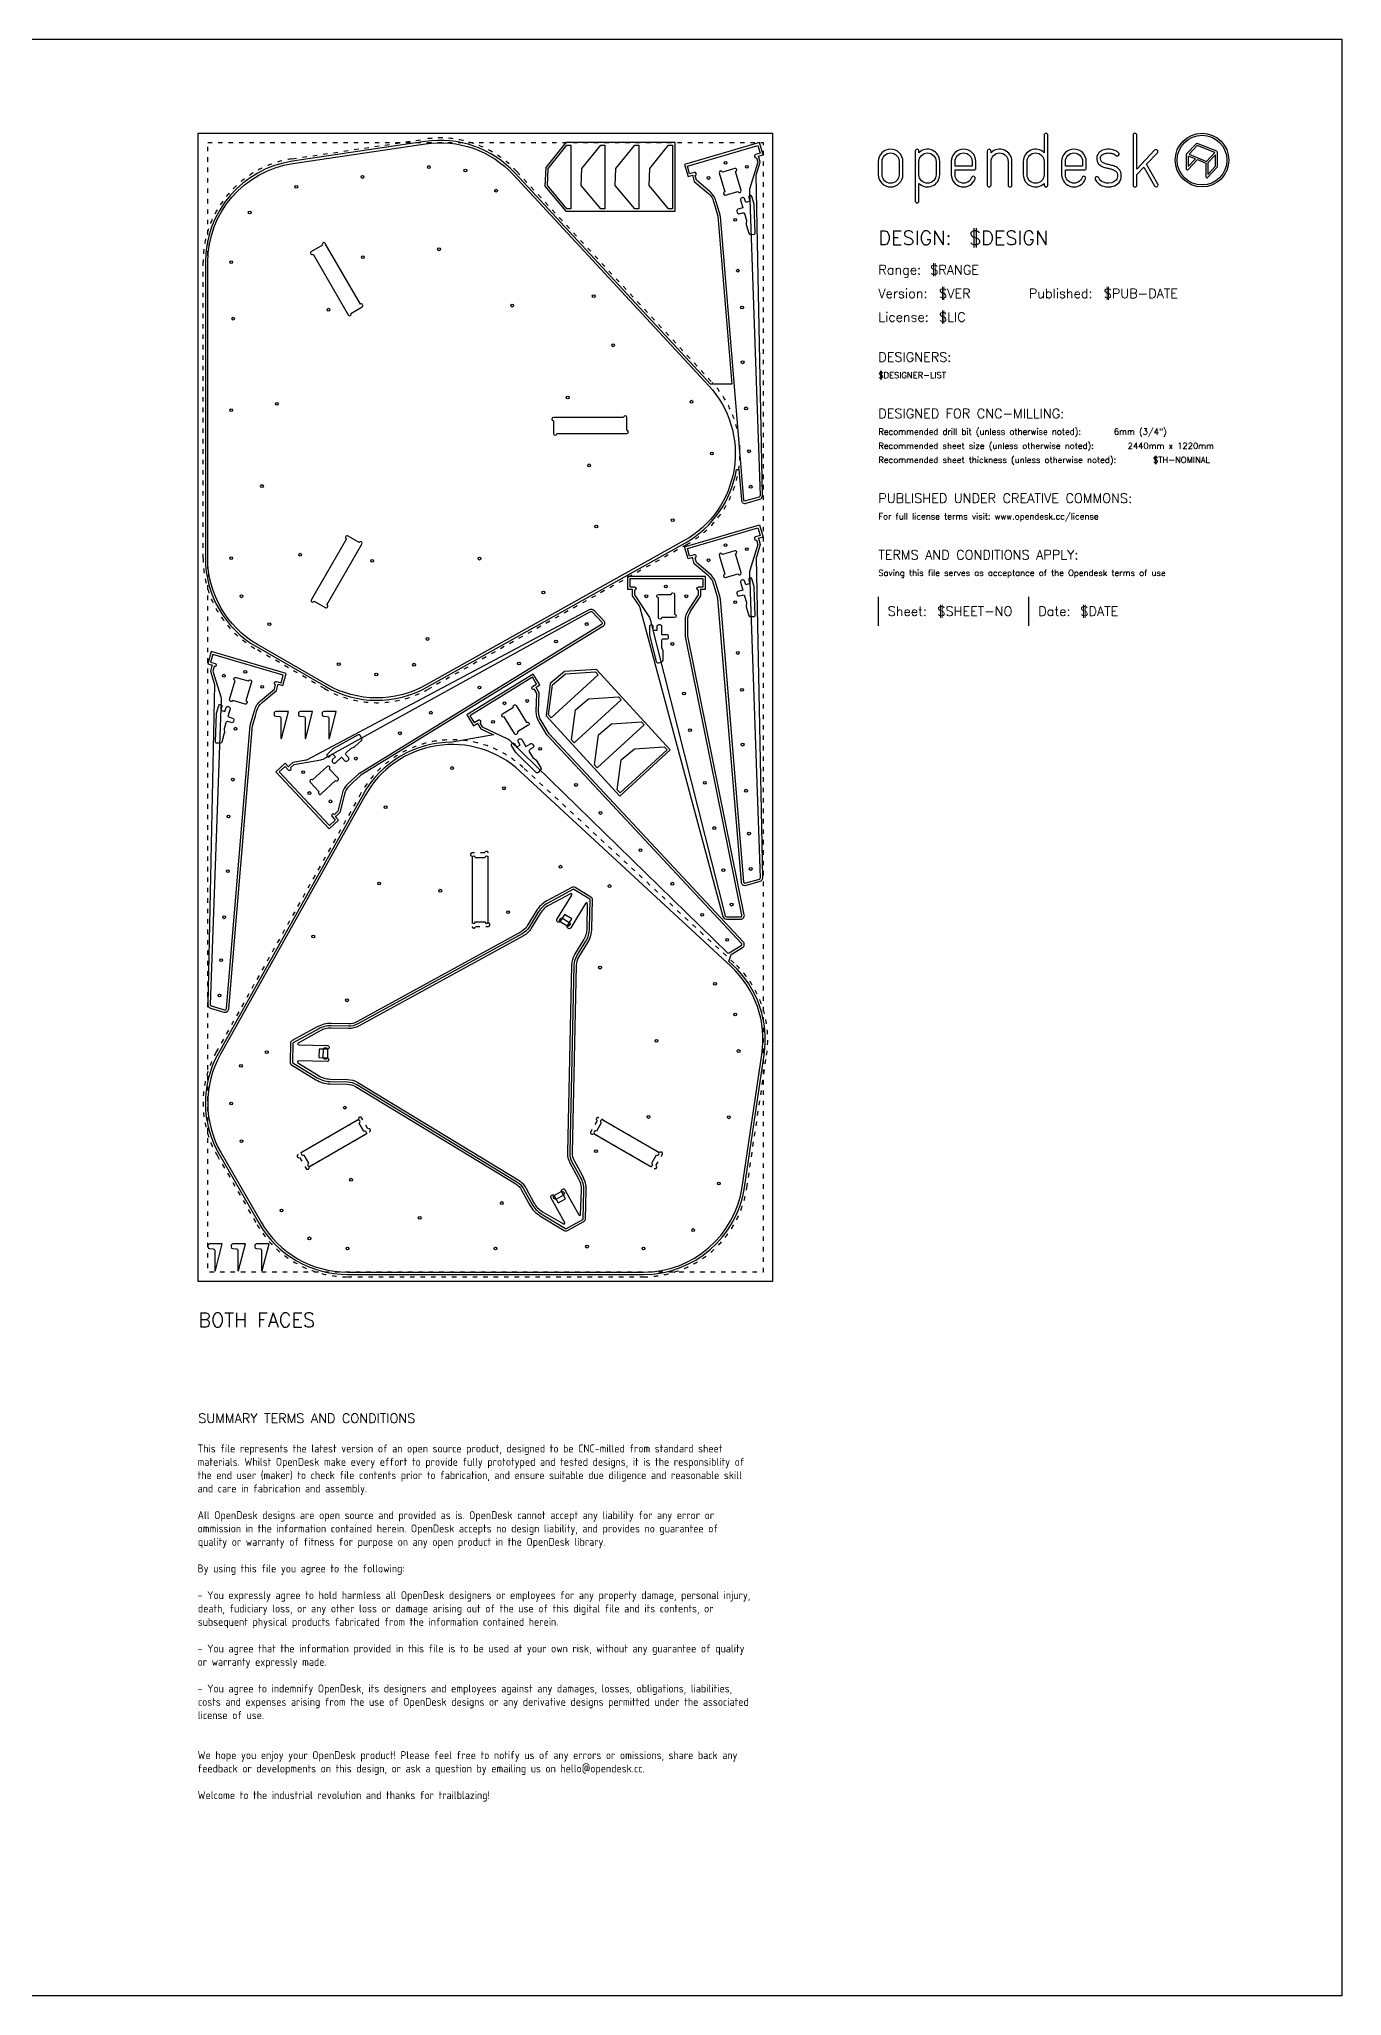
# Model space of a CAD drawing. Extents: x -300 to 5880, y -300 to 4158.
# Drawn here: x 3112 to 5880, y 0 to 4158 of the extents above; entities that cross this region are included whole.
import ezdxf
from ezdxf.enums import TextEntityAlignment as Align

# ---------------------------------------------------------------- set-up
doc = ezdxf.new("R2010")
doc.units = 0
doc.linetypes.add('DGN_STYLE_5', pattern=[22.17944, 9.505474, -12.673965])
for name, color, linetype in [('00-NOPRINT_TEXT', 7, 'CONTINUOUS'), ('00_NOPRINT_TOLERANCE', 7, 'DGN_STYLE_5'), ('BOARD_$TH-NOMINAL', 3, 'CONTINUOUS'), ('REV-CUT-INSIDE_02MM', 106, 'CONTINUOUS'), ('REV_CHAMFER_45DEG_8MM_DEEP', 31, 'CONTINUOUS'), ('REV_RADIUS_3MM_INSIDE', 3, 'CONTINUOUS'), ('TOP-CUT-INSIDE_18MM', 20, 'CONTINUOUS'), ('TOP-CUT-OUTSIDE_18MM', 220, 'CONTINUOUS'), ('TOP-HOLE-6MM-DIA_14MM', 230, 'CONTINUOUS'), ('TOP-POCKET-INSIDE_01MM', 140, 'CONTINUOUS'), ('TOP-POCKET-INSIDE_09MM', 220, 'CONTINUOUS'), ('TOP-POCKET-INSIDE_10MM', 20, 'CONTINUOUS'), ('TOP-POCKET-OUTSIDE_01MM', 100, 'CONTINUOUS')]:
    doc.layers.add(name, color=color, linetype=linetype)
doc.styles.add('OD-ISOCP-17', font='isocp.shx', dxfattribs={"height": 17})
doc.styles.add('OD-SIMPLEX-13', font='simplex.shx', dxfattribs={"height": 13})
doc.styles.add('OD-SIMPLEX-20', font='simplex.shx', dxfattribs={"height": 20})
doc.styles.add('OD-SIMPLEX-30', font='simplex.shx', dxfattribs={"height": 30})

# ---------------------------------------------------------------- blocks, each defined once
blk = doc.blocks.new('*U3')
at = {"layer": '00-NOPRINT_TEXT', "color": 7, "style": 'OD-ISOCP-17'}
for s, p in [('This file represents the latest version of an open source product, designed to be CNC-milled from standard sheet', (3448.5, 1154.7)), ('materials. Whilst OpenDesk make every effort to provide fully prototyped and tested designs, it is the responsiblity of', (3448.5, 1126.3)), ('the end user (maker) to check file contents prior to fabrication, and ensure suitable due diligence and reasonable skill', (3448.5, 1098)), ('and care in fabrication and assembly.', (3448.5, 1069.7)), ('All OpenDesk designs are open source and provided as is. OpenDesk cannot accept any liability for any error or', (3448.5, 1013)), ('ommission in the information contained herein. OpenDesk accepts no design liability, and provides no guarantee of', (3448.5, 984.7)), ('quality or warranty of fitness for purpose on any open product in the OpenDesk library.', (3449.1, 956.3)), ('By using this file you agree to the following:', (3448.5, 899.7)), ('- You expressly agree to hold harmless all OpenDesk designers or employees for any property damage, personal injury,', (3448.5, 843)), ('death, fudiciary loss, or any other loss or damage arising out of the use of this digital file and its contents, or', (3449.1, 814.7)), ('subsequent physical products fabricated from the information contained herein.', (3449, 786.3)), ('- You agree that the information provided in this file is to be used at your own risk, without any guarantee of quality', (3448.5, 729.7)), ('or warranty expressly made.', (3448.5, 701.3)), ('- You agree to indemnify OpenDesk, its designers and employees against any damages, losses, obligations, liabilities,', (3448.5, 644.7)), ('costs and expenses arising from the use of OpenDesk designs or any derivative designs permitted under the associated', (3449.1, 616.3)), ('license of use.', (3448.8, 588)), ('We hope you enjoy your OpenDesk product! Please feel free to notify us of any errors or omissions, share back any', (3448.5, 503)), ('feedback or developments on this design, or ask a question by emailing us on hello@opendesk.cc.', (3448.5, 474.7)), ('Welcome to the industrial revolution and thanks for trailblazing!', (3448.5, 418))]:
    blk.add_text(s, height=17, rotation=360, dxfattribs=at).set_placement(p)

msp = doc.modelspace()

# ---------------------------------------------------------------- linework, layer by layer
at = {"layer": '00-NOPRINT_TEXT', "color": 7}
for p, q in [((4895, 2973), (4895, 2911.3)), ((5214.8, 2911.3), (5214.8, 2973))]:
    msp.add_line(p, q, dxfattribs=at)
at = {"layer": '00-NOPRINT_TEXT', "flags": 128}
msp.add_lwpolyline([(0, 4158), (5880, 4158), (5880, 0), (0, 0)], close=True, dxfattribs=at)
at = {"layer": '00-NOPRINT_TEXT'}
for points in [[(5203, 3870.1, 0.662711), (5247.4, 3851.4), (5247.4, 3848, 1), (5255.3, 3848), (5255.3, 3954, 1), (5247.4, 3954), (5247.4, 3916.7, 0.662711), (5203, 3898)], [(5459.1, 3886), (5482.1, 3846, 1), (5489, 3850), (5464.8, 3892.1), (5487.9, 3916.6, 1), (5482.1, 3922), (5444.4, 3881.9), (5444.4, 3954, 1), (5436.4, 3954), (5436.4, 3848, 1), (5444.4, 3848), (5444.4, 3870.4)], [(4895, 3898), (4895, 3870.1, 1), (4947.3, 3870.1), (4947.3, 3898, 1)], [(4939.3, 3898), (4939.3, 3870.1, -1), (4902.9, 3870.1), (4902.9, 3898, -1)], [(5025.6, 3898, 0.662711), (4981.3, 3916.7), (4981.3, 3920.1, 1), (4973.4, 3920.1), (4973.4, 3814.1, 1), (4981.3, 3814.1), (4981.3, 3851.4, 0.662711), (5025.6, 3870.1)], [(4981.3, 3898, -1), (5017.7, 3898), (5017.7, 3870.1, -1), (4981.3, 3870.1)], [(5102.3, 3898, 1), (5050, 3898), (5050, 3870.1, 0.839291), (5100.7, 3861.2, 1), (5093.3, 3863.9, -0.839291), (5058, 3870.1), (5058, 3880.1), (5098.3, 3880.1, 0.414214), (5102.3, 3884.1)], [(5094.4, 3888.1), (5058, 3888.1), (5058, 3898, -1), (5094.4, 3898)], [(5178.9, 3898, 0.662711), (5134.5, 3916.7), (5134.5, 3920.1, 1), (5126.6, 3920.1), (5126.6, 3848, 1), (5134.5, 3848), (5134.5, 3898, -1), (5170.9, 3898), (5170.9, 3848, 1), (5178.9, 3848)], [(5247.4, 3870.1, -1), (5211, 3870.1), (5211, 3898, -1), (5247.4, 3898)], [(5336.9, 3898, 1), (5284.6, 3898), (5284.6, 3870.1, 0.839291), (5335.3, 3861.2, 1), (5327.9, 3863.9, -0.839291), (5292.6, 3870.1), (5292.6, 3880.1), (5332.9, 3880.1, 0.414214), (5336.9, 3884.1)], [(5329, 3888.1), (5292.6, 3888.1), (5292.6, 3898, -1), (5329, 3898)], [(5400.1, 3920.3, 0.045707), (5395.6, 3922.3, 0.040194), (5390.8, 3923.5, 0.040556), (5383.5, 3924, 0.094973), (5371.7, 3921.8, 0.070872), (5365.8, 3918.4, 0.048346), (5363.1, 3915.9, 0.04488), (5361.1, 3913.1, 0.072273), (5359.4, 3908.6, 0.309308), (5366.9, 3889.4, 0.053458), (5372, 3886.7, 0.041245), (5379.1, 3884.5, -0.005863), (5387.4, 3882.6, -0.030773), (5394.7, 3880.3, -0.132607), (5400.9, 3875.8, -0.093408), (5402.4, 3872.9, -0.14847), (5402.6, 3862.7, -0.201639), (5396.5, 3855.2, -0.222831), (5373.2, 3853.9, -0.190617), (5363.3, 3863.4, 1), (5356.1, 3860, 0.190617), (5370.2, 3846.5, 0.222831), (5400.2, 3848.2, 0.201639), (5410.2, 3860.4, 0.14847), (5410, 3875.3, 0.093408), (5407, 3880.8, 0.132607), (5397.5, 3887.7, 0.030773), (5389.3, 3890.3, 0.005863), (5380.8, 3892.3, -0.041245), (5374.9, 3894.1, -0.053458), (5371.4, 3896, -0.305258), (5367.1, 3906.7, -0.07419), (5368, 3909.1, -0.042878), (5369.1, 3910.7, -0.048346), (5370.7, 3912.1, -0.070872), (5374.6, 3914.4, -0.094973), (5383.5, 3916.1, -0.040556), (5389.6, 3915.6, -0.040194), (5393.1, 3914.7, -0.045707), (5396.3, 3913.3, -0.062202), (5400.1, 3910.6, 1), (5405.5, 3916.4, 0.062202)], [(5615.1, 3885.8, 0.190898), (5615.7, 3887.3), (5615.7, 3917.6, 0.306072), (5614.4, 3919.6), (5572.8, 3936.3, 0.309065), (5570.5, 3935.8), (5550.1, 3914, 0.190898), (5549.5, 3912.6), (5549.5, 3882.2, 0.679405), (5553.1, 3880.8), (5572.9, 3901.9), (5591.1, 3894.5), (5591.1, 3865.5, 0.679405), (5594.7, 3864.1)]]:
    msp.add_lwpolyline(points, format="xyb", close=True, dxfattribs=at)
for points in [[(5553.7, 3909.6), (5553.7, 3887.4), (5568.8, 3903.5)], [(5592.6, 3898.3), (5610, 3916.9), (5572.6, 3931.9), (5555.2, 3913.4)], [(5595.2, 3870.7), (5611.5, 3888.1), (5611.5, 3912.4), (5595.2, 3895.1)]]:
    msp.add_lwpolyline(points, close=True, dxfattribs=at)
for radius in [57, 52.9]:
    msp.add_circle((5582.9, 3901), radius, dxfattribs=at)
at = {"layer": '00_NOPRINT_TOLERANCE', "flags": 128}
for points in [[(3450, 3958), (4670, 3958), (4670, 1518), (3450, 1518)], [(3470, 3938), (4650, 3938), (4650, 1538), (3470, 1538)]]:
    msp.add_lwpolyline(points, close=True, dxfattribs=at)
at = {"layer": '00_NOPRINT_TOLERANCE'}
for points in [[(4542, 3428.4, -0.485525), (4487.4, 3083.6), (3937.7, 2776.2, -0.264273), (3718.3, 2777.8), (3571, 2862.8, -0.267949), (3460, 3055.1), (3460, 3683.9, -0.371492), (3649.3, 3903.6), (3931, 3945.6, -0.247833), (4126.7, 3876.8)], [(4140.4, 2610, 0.485525), (3795.6, 2555.4), (3488.2, 2005.7, 0.264273), (3489.8, 1786.3), (3574.8, 1639, 0.267949), (3767.1, 1528), (4395.9, 1528, 0.371492), (4615.6, 1717.3), (4657.6, 1999, 0.247833), (4588.8, 2194.7)], [(4031.9, 2428.6, 0.999999), (4031.9, 2421.6), (4031.9, 2272.6, 1), (4038.9, 2272.6), (4066.1, 2272.6, 1), (4066.1, 2279.6), (4066.1, 2428.6, 1), (4059.1, 2428.6)], [(3797, 1865.8, 0.999999), (3791, 1862.3), (3661.9, 1787.8, 1), (3665.4, 1781.7), (3679, 1758.2, 1), (3685.1, 1761.7), (3814.1, 1836.2, 1), (3810.6, 1842.2)], [(4283.8, 1836.3, 0.999999), (4289.9, 1832.8), (4418.9, 1758.3, 1), (4422.4, 1764.4), (4436, 1787.9, 1), (4429.9, 1791.4), (4300.9, 1865.9, 1), (4297.4, 1859.9)]]:
    msp.add_lwpolyline(points, format="xyb", close=True, dxfattribs=at)
at = {"layer": 'BOARD_$TH-NOMINAL', "flags": 128}
msp.add_lwpolyline([(3450, 3958), (4670, 3958), (4670, 1518), (3450, 1518)], close=True, dxfattribs=at)
at = {"layer": 'REV_CHAMFER_45DEG_8MM_DEEP'}
msp.add_lwpolyline([(4133.6, 2602.6, 0.485525), (3804.4, 2550.5), (3497, 2000.8, 0.264273), (3498.4, 1791.3), (3583.4, 1644, 0.267949), (3767.1, 1538), (4395.9, 1538, 0.371492), (4605.7, 1718.8), (4647.7, 2000.5, 0.247833), (4582, 2187.3)], format="xyb", close=True, dxfattribs=at)
at = {"layer": 'REV_RADIUS_3MM_INSIDE'}
msp.add_lwpolyline([(4534.6, 3421.6, -0.485525), (4482.5, 3092.4), (3932.8, 2785, -0.264273), (3723.3, 2786.4), (3576, 2871.4, -0.267949), (3470, 3055.1), (3470, 3683.9, -0.371492), (3650.8, 3893.7), (3932.5, 3935.7, -0.247833), (4119.3, 3870)], format="xyb", close=True, dxfattribs=at)
at = {"layer": 'TOP-CUT-INSIDE_18MM'}
for points in [[(4589.8, 3883.1), (4563.6, 3875.6, 1), (4556.9, 3873.6), (4568.6, 3833.3, 1), (4570.6, 3826.6), (4596.7, 3834.1, 1), (4603.4, 3836.1), (4591.7, 3876.4, 1)], [(3797.9, 3588.9, 0.999999), (3794.4, 3595), (3719.9, 3724, 1), (3713.9, 3720.5), (3690.3, 3706.9, 1), (3693.8, 3700.8), (3768.3, 3571.8, 1), (3774.4, 3575.3)], [(4360.6, 3354.1, 0.999999), (4353.6, 3354.1), (4204.6, 3354.1, 1), (4204.6, 3347.1), (4204.6, 3319.9, 1), (4211.6, 3319.9), (4360.6, 3319.9, 1), (4360.6, 3326.9)], [(3719.8, 2949.9, 0.999999), (3723.3, 2956), (3797.8, 3085, 1), (3791.7, 3088.5), (3768.2, 3102.1, 1), (3764.7, 3096.1), (3690.2, 2967, 1), (3696.2, 2963.5)], [(4589.8, 3070.7), (4563.6, 3063.2, 1), (4556.9, 3061.2), (4568.6, 3020.9, 1), (4570.6, 3014.1), (4596.7, 3021.7, 1), (4603.4, 3023.7), (4591.7, 3064, 1)], [(4427.8, 2977.9), (4455, 2977.9, -1), (4462, 2977.9), (4462, 2935.9, -1), (4462, 2928.9), (4434.8, 2928.9, -1), (4427.8, 2928.9), (4427.8, 2970.9, -1)], [(3530.2, 2801.7), (3556.3, 2794.1, -1), (3563, 2792.1), (3551.2, 2751.8, -1), (3549.3, 2745.1), (3523.2, 2752.7, -1), (3516.5, 2754.6), (3528.2, 2795, -1)], [(4096.4, 2724), (4119.5, 2738.2, -1), (4125.5, 2741.9), (4147.5, 2706.1, -1), (4151.2, 2700.2), (4128, 2685.9, -1), (4122, 2682.2), (4100, 2718, -1)], [(3687.8, 2579), (3706.3, 2559.1, 1), (3711.1, 2554), (3741.8, 2582.6, 1), (3746.9, 2587.4), (3728.4, 2607.3, 1), (3723.6, 2612.4), (3692.9, 2583.7, 1)], [(4066.1, 2418.6, 0.999708), (4059.1, 2418.6), (4038.9, 2418.6, 0.999703), (4031.9, 2418.6), (4031.9, 2282.6, 0.999712), (4038.9, 2282.6), (4059.1, 2282.6, 0.999833), (4066.1, 2282.6)], [(4124.4, 1725.4, -0.131652), (4137, 1712.3), (4154.5, 1680.3, 0.131652), (4176, 1657.9), (4227.6, 1626.5, 0.267949), (4234.6, 1626.4), (4269.4, 1645.5, 0.267949), (4273, 1651.5), (4274.3, 1711.8, 0.131652), (4266.9, 1741.9), (4249.2, 1774.3, -0.131652), (4244.9, 1791.9), (4253.8, 2190, -0.131652), (4258.8, 2207.4), (4277.8, 2238.6, 0.131652), (4286.5, 2268.4), (4287.8, 2328.7, 0.267949), (4284.4, 2334.9), (4250.5, 2355.5, 0.267949), (4243.5, 2355.6), (4190.6, 2326.6, 0.131652), (4168.2, 2305.1), (4149.1, 2273.6, -0.131652), (4136, 2261.1), (3786.6, 2069.8, -0.131652), (3769, 2065.5), (3732.5, 2066.3, 0.131652), (3702.3, 2058.9), (3649.4, 2029.9, 0.267949), (3645.8, 2023.9), (3644.9, 1984.2, 0.267949), (3648.3, 1978.1), (3699.9, 1946.8, 0.131652), (3729.7, 1938.1), (3766.6, 1937.3, -0.131652), (3784, 1932.2)], [(3805.5, 1831.2, 0.999708), (3802, 1837.2), (3791.9, 1854.7, 0.999703), (3788.4, 1860.8), (3670.6, 1792.8, 0.999712), (3674.1, 1786.7), (3684.2, 1769.2, 0.999833), (3687.7, 1763.2)], [(4309.6, 1860.9, 0.999708), (4306.1, 1854.9), (4296, 1837.4, 0.999703), (4292.5, 1831.3), (4410.2, 1763.3, 0.999712), (4413.7, 1769.4), (4423.8, 1786.9, 0.999833), (4427.3, 1792.9)]]:
    msp.add_lwpolyline(points, format="xyb", close=True, dxfattribs=at)
at = {"layer": 'TOP-CUT-OUTSIDE_18MM'}
for points in [[(4534.6, 3421.6, -0.485525), (4482.5, 3092.4), (3932.8, 2785, -0.264273), (3723.3, 2786.4), (3576, 2871.4, -0.267949), (3470, 3055.1), (3470, 3683.9, -0.371492), (3650.8, 3893.7), (3932.5, 3935.7, -0.247833), (4119.3, 3870)], [(4537.4, 3833.7), (4508.3, 3858.5), (4505.5, 3868.1, 1), (4503.6, 3874.8), (4494, 3872), (4489.2, 3888.4), (4639.1, 3931.8), (4643.8, 3915.5), (4634.2, 3912.7, 1), (4636.2, 3906), (4638.9, 3896.4), (4621.9, 3841.6, 0.084168), (4621.3, 3836.6), (4643.8, 3188, -0.343448), (4641.6, 3185), (4612.8, 3176.6, -0.473004), (4609, 3179.2), (4559.3, 3781.3, 0.050005), (4558.9, 3783.6), (4553.3, 3802.8), (4549.9, 3814.4, 0.146886)], [(4537.4, 3021.3), (4508.3, 3046.1), (4505.5, 3055.7, 1), (4503.6, 3062.4), (4494, 3059.6), (4489.2, 3075.9), (4639.1, 3119.4), (4643.8, 3103.1), (4634.2, 3100.3, 1), (4636.2, 3093.6), (4638.9, 3084), (4621.9, 3029.2, 0.084168), (4621.3, 3024.2), (4643.8, 2375.5, -0.343448), (4641.6, 2372.6), (4612.8, 2364.2, -0.473004), (4609, 2366.8), (4559.3, 2968.9, 0.050005), (4558.9, 2971.2), (4553.3, 2990.4), (4549.9, 3002, 0.146886)], [(4491.8, 2944.9), (4512.9, 2976.9), (4512.9, 2986.9, -1), (4512.9, 2993.9), (4522.9, 2993.9), (4522.9, 3010.9), (4366.9, 3010.9), (4366.9, 2993.9), (4376.9, 2993.9, -1), (4376.9, 2986.9), (4376.9, 2976.9), (4408.5, 2929, -0.084168), (4410.5, 2924.4), (4569.5, 2295.1, 0.343448), (4572.4, 2292.9), (4602.4, 2292.9, 0.473004), (4605.3, 2296.4), (4485.4, 2888.5, -0.050005), (4485.2, 2890.9), (4485.2, 2910.9), (4485.2, 2922.9, -0.146886)], [(3755.5, 2554.6), (3746.6, 2517.5), (3739.3, 2510.6, 1), (3734.2, 2505.9), (3741, 2498.5), (3728.6, 2486.9), (3622.1, 2600.9), (3634.5, 2612.5), (3641.3, 2605.2, 1), (3646.5, 2610), (3653.8, 2616.8), (3710.3, 2626.4, 0.084168), (3715.1, 2628.1), (4283.4, 2941.5, -0.343448), (4287.1, 2940.9), (4307.6, 2919, -0.473004), (4306.9, 2914.4), (3792.4, 2597.8, 0.050005), (3790.5, 2596.4), (3775.9, 2582.7), (3767.1, 2574.5, 0.146886)], [(3582.4, 2752.1), (3611.6, 2776.9), (3614.4, 2786.5, -1), (3616.4, 2793.2), (3626, 2790.4), (3630.7, 2806.7), (3481, 2850.4), (3476.2, 2834.1), (3485.8, 2831.3, -1), (3483.8, 2824.6), (3481, 2815), (3498, 2760.2, -0.084168), (3498.6, 2755.2), (3475, 2106.6, 0.343448), (3477.2, 2103.6), (3506, 2095.2, 0.473004), (3509.8, 2097.8), (3560.5, 2699.8, -0.050005), (3560.9, 2702.1), (3566.5, 2721.3), (3569.9, 2732.8, -0.146886)], [(4168.2, 2729.5), (4169.4, 2767.7), (4164.2, 2776.2, -1), (4160.5, 2782.2), (4169, 2787.4), (4160.1, 2801.9), (4027.2, 2720.2), (4036.1, 2705.7), (4044.6, 2711, -1), (4048.3, 2705), (4053.5, 2696.5), (4105.5, 2672.2, -0.084168), (4109.6, 2669.4), (4574.6, 2216.5, 0.343448), (4578.3, 2216.1), (4603.8, 2231.8, 0.473004), (4604.4, 2236.4), (4192.3, 2678, -0.050005), (4190.8, 2680), (4180.4, 2697), (4174.1, 2707.2, -0.146886)], [(3641.4, 2729), (3614.7, 2729, 0.414214), (3611.2, 2725.5), (3611.2, 2722.5, 0.401433), (3614.6, 2719), (3622.3, 2718.7, -0.401433), (3625.6, 2715.2), (3625.6, 2672.4, 0.883323), (3627, 2672.2)], [(3692.9, 2729), (3666.3, 2729, 0.414214), (3662.8, 2725.5), (3662.8, 2722.5, 0.401433), (3666.1, 2719), (3673.8, 2718.7, -0.401433), (3677.2, 2715.2), (3677.2, 2672.4, 0.883323), (3678.5, 2672.2)], [(3743.1, 2729), (3716.5, 2729, 0.414214), (3713, 2725.5), (3713, 2722.5, 0.401433), (3716.4, 2719), (3724.1, 2718.7, -0.401433), (3727.4, 2715.2), (3727.4, 2672.4, 0.883323), (3728.8, 2672.2)], [(4133.6, 2602.6, 0.485525), (3804.4, 2550.5), (3497, 2000.8, 0.264273), (3498.4, 1791.3), (3583.4, 1644, 0.267949), (3767.1, 1538), (4395.9, 1538, 0.371492), (4605.7, 1718.8), (4647.7, 2000.5, 0.247833), (4582, 2187.3)], [(4228.1, 2297.9), (4219.1, 2282.9, -0.414376), (4214.3, 2281.7), (4213.3, 2282.3, -0.414051), (4212.1, 2287.1), (4243.8, 2339.3, 0.767327), (4241.1, 2342.1), (4195.4, 2318, 0.131652), (4176.8, 2300.1), (4157.6, 2268.6, -0.131652), (4140.8, 2252.5), (3791.6, 2061.1, -0.131652), (3769, 2055.6), (3732.4, 2056.4, 0.131652), (3707.3, 2050.2), (3662.4, 2024.6, 0.767327), (3663.3, 2020.9), (3724.4, 2019.5, -0.414051), (3727.8, 2016), (3727.8, 2014.9, -0.414376), (3724.2, 2011.4), (3706.7, 2011.8), (3706.3, 1993.8), (3723.8, 1993.4, -0.414376), (3727.2, 1989.9), (3727.2, 1988.8, -0.414051), (3723.6, 1985.3), (3662.6, 1986.7, 0.767327), (3661.5, 1983), (3705.2, 1955.4, 0.131652), (3730.1, 1948.2), (3766.9, 1947.4, -0.131652), (3789.3, 1940.9), (4129.6, 1734, -0.131652), (4145.7, 1717.1), (4163.3, 1685.1, 0.131652), (4181.2, 1666.4), (4225.8, 1640.3, 0.767327), (4228.6, 1643), (4199.2, 1696.5, -0.414051), (4200.6, 1701.3), (4201.6, 1701.8, -0.414376), (4206.3, 1700.4), (4214.7, 1685.1), (4230.5, 1693.7), (4222.1, 1709.1, -0.414376), (4223.5, 1713.8), (4224.5, 1714.4, -0.414051), (4229.2, 1713), (4258.6, 1659.5, 0.767327), (4262.3, 1660.4), (4264.3, 1712, 0.131652), (4258.2, 1737.1), (4240.4, 1769.5, -0.131652), (4234.9, 1792.1), (4243.8, 2190.4, -0.131652), (4250.3, 2212.7), (4269.2, 2244, 0.131652), (4276.5, 2268.8), (4276.8, 2320.5, 0.767327), (4273, 2321.5), (4241.4, 2269.4, -0.414051), (4236.6, 2268.2), (4235.6, 2268.7, -0.414376), (4234.5, 2273.6), (4243.5, 2288.5)], [(3500.7, 1597.9), (3474.1, 1597.9, 0.414214), (3470.6, 1594.4), (3470.6, 1591.4, 0.401433), (3473.9, 1587.9), (3481.6, 1587.5, -0.401433), (3485, 1584), (3485, 1541.3, 0.883323), (3486.3, 1541.1)], [(3550.1, 1597.9), (3523.4, 1597.9, 0.414214), (3519.9, 1594.4), (3519.9, 1591.4, 0.401433), (3523.3, 1587.9), (3531, 1587.5, -0.401433), (3534.3, 1584), (3534.3, 1541.3, 0.883323), (3535.7, 1541.1)], [(3600.3, 1597.9), (3573.7, 1597.9, 0.414214), (3570.2, 1594.4), (3570.2, 1591.4, 0.401433), (3573.6, 1587.9), (3581.3, 1587.5, -0.401433), (3584.6, 1584), (3584.6, 1541.3, 0.883323), (3586, 1541.1)]]:
    msp.add_lwpolyline(points, format="xyb", close=True, dxfattribs=at)
for points in [[(4193.3, 3883.4), (4233.2, 3933), (4241.8, 3933), (4241.8, 3797.5), (4233.2, 3797.5), (4191.8, 3847.2)], [(4265.3, 3883.4), (4305.3, 3933), (4313.8, 3933), (4313.8, 3797.5), (4305.3, 3797.5), (4263.8, 3847.2)], [(4337.4, 3883.4), (4377.4, 3933), (4385.9, 3933), (4385.9, 3797.5), (4377.4, 3797.5), (4335.9, 3847.2)], [(4409.5, 3883.4), (4449.4, 3933), (4458, 3933), (4458, 3797.5), (4449.4, 3797.5), (4408, 3847.2)], [(4230.4, 2809.3), (4294, 2813.5), (4299.8, 2807.2), (4200, 2715.6), (4194.2, 2721.9), (4202.7, 2786)], [(4279.1, 2756.3), (4342.7, 2760.4), (4348.5, 2754.1), (4248.7, 2662.5), (4242.9, 2668.8), (4251.5, 2732.9)], [(4327.9, 2703.2), (4391.5, 2707.3), (4397.2, 2701), (4297.4, 2609.4), (4291.6, 2615.7), (4300.2, 2679.8)], [(4376.6, 2650.1), (4440.2, 2654.2), (4446, 2647.9), (4346.1, 2556.3), (4340.3, 2562.6), (4348.9, 2626.7)]]:
    msp.add_lwpolyline(points, close=True, dxfattribs=at)
at = {"layer": 'TOP-HOLE-6MM-DIA_14MM'}
for centre in [(3799, 3865.2), (3939.8, 3886.2), (4017.5, 3878.8), (4570.1, 3895.2), (4615.7, 3886.7), (3658.2, 3844.2), (4082.7, 3836), (4534, 3863), (3559.3, 3789.7), (4590.7, 3774), (3961.6, 3711.5), (3520, 3683.9), (3799.6, 3694.7), (4596.3, 3666), (3726.8, 3583), (4116.9, 3591.7), (4290.3, 3611.8), (4605.4, 3587.6), (3524.1, 3564), (4331.5, 3507.5), (4606.7, 3471.3), (3520, 3369.5), (3616.8, 3383), (4235, 3396.4), (4498, 3387.6), (4614, 3373.4), (4620.3, 3282.1), (4280.5, 3252.3), (4541.1, 3277.5), (3585.3, 3208.4), (4623.9, 3207), (4295.7, 3122.3), (4458.1, 3136), (4570.1, 3082.7), (4615.7, 3074.3), (3520, 3055.1), (3666.3, 3062.5), (3819.4, 3049.5), (4047.6, 3054.1), (4534, 3050.6), (4443.3, 2994.9), (3541.7, 2974), (4183.3, 2982.3), (4401.9, 2974.1), (4486.9, 2974.1), (4590.7, 2961.6), (3601, 2914.7), (4275.4, 2915.1), (3937.2, 2883.4), (4210, 2878), (4457.3, 2872.8), (3748.3, 2829.7), (3908.4, 2828.6), (4131.4, 2831.1), (4596.3, 2853.6), (3504.3, 2805.3), (3549.9, 2813.7), (3828.2, 2808), (3585.9, 2781.5), (4047.5, 2780.3), (4100.7, 2746.6), (4148.8, 2751.7), (4482, 2767.5), (4605.4, 2775.2), (3944.3, 2726.6), (4076.3, 2707.2), (3529.1, 2692.6), (3878.5, 2683), (4495, 2689.6), (4606.7, 2658.9), (3784.7, 2629.1), (4176.5, 2649.9), (3523.3, 2584.5), (3672.9, 2600.4), (3989.5, 2609.1), (4526.2, 2577.6), (3686, 2556), (3730.9, 2538.3), (4099.6, 2566), (4252.7, 2573.1), (4614, 2561), (3514, 2506.2), (3848, 2526.1), (4304.6, 2513.7), (4546.4, 2481.6), (4620.3, 2469.7), (4389.8, 2434.5), (3512.6, 2389.8), (4219.5, 2399.5), (4565.8, 2392.1), (4623.9, 2394.6), (3834.3, 2363.7), (3964.3, 2348.5), (4323.8, 2358.3), (4457.3, 2363.3), (3505.1, 2292), (4108.4, 2303), (4520.7, 2297.2), (4583.3, 2318.9), (3694.3, 2251.3), (4573.9, 2244), (3498.6, 2200.7), (4303.7, 2184.9), (3494.9, 2125.6), (4548, 2150.7), (3766.1, 2115.6), (4590.8, 2085.5), (3595.4, 2005.2), (4423.5, 2029.6), (4598.2, 2007.8), (3540.6, 1976.4), (3520, 1896.2), (3761.5, 1887.4), (4406.7, 1867.6), (4577.2, 1867), (3541.7, 1816.3), (4295, 1794.8), (3774.5, 1734.3), (4556.2, 1726.2), (3626.7, 1669), (4095, 1684.8), (3920.4, 1653.3), (4501.7, 1627.3), (3686, 1609.7), (3767.1, 1588), (4081.5, 1588), (4276, 1592.1), (4395.9, 1588)]:
    msp.add_circle(centre, 3, dxfattribs=at)
at = {"layer": 'TOP-POCKET-INSIDE_01MM'}
for points in [[(4635.6, 3868.9), (4644.2, 3896.3), (4641, 3907.4, 0.103244), (4640, 3909.2), (4650, 3912.1), (4642.5, 3938), (4483, 3891.8), (4490.6, 3865.8), (4500.6, 3868.7, 0.103244), (4500.7, 3866.7), (4503.9, 3855.7), (4534.2, 3829.9, -0.146886), (4545.1, 3813), (4548.5, 3801.4), (4554.2, 3781.6), (4583.7, 3425), (4538.3, 3425), (4123, 3873.4, 0.247833), (3931.7, 3940.6), (3650.1, 3898.6, 0.371492), (3465, 3683.9), (3465, 3055.1, 0.267949), (3573.5, 2867.1), (3720.8, 2782.1, 0.264273), (3935.3, 2780.6), (4485, 3088, 0.229928), (4593.5, 3243.6), (4598.7, 3243.6), (4604, 3178.8, 0.473405), (4614.2, 3171.8), (4643, 3180.2, 0.343448), (4648.8, 3188.1)], [(4534.2, 3017.5), (4503.9, 3043.2), (4500.7, 3054.3, -0.103244), (4500.6, 3056.3), (4490.6, 3053.4), (4483, 3079.4), (4642.5, 3125.6), (4650, 3099.7), (4640, 3096.8, -0.103244), (4641, 3094.9), (4644.2, 3083.9), (4635.9, 3057.4, 0.08029), (4635.7, 3055.5), (4648.8, 2375.7, -0.343448), (4643, 2367.8), (4614.2, 2359.4, -0.473405), (4604, 2366.4), (4554.3, 2968.4, 0.050005), (4554, 2969.8), (4548.5, 2989), (4545.1, 3000.6, 0.146886)], [(4496, 2942.2), (4517.9, 2975.3), (4517.9, 2986.9, 0.103244), (4517.4, 2988.9), (4527.9, 2988.9), (4527.9, 3015.9), (4361.9, 3015.9), (4361.9, 2988.9), (4372.3, 2988.9, 0.103244), (4371.9, 2986.9), (4371.9, 2975.3), (4387.2, 2952.2, -0.08029), (4387.9, 2950.4), (4564.6, 2293.9, 0.343448), (4572.4, 2287.9), (4602.4, 2287.9, 0.473405), (4610.2, 2297.4), (4490.3, 2889.5, -0.050005), (4490.2, 2890.9), (4490.2, 2910.9), (4490.2, 2922.9, -0.146886)], [(3760.4, 2553.5), (3751.1, 2514.8), (3742.7, 2507, -0.103244), (3741, 2505.9), (3748.1, 2498.3), (3728.3, 2479.9), (3615, 2601.2), (3634.8, 2619.6), (3641.9, 2612, -0.103244), (3643, 2613.7), (3651.4, 2621.5), (3678.8, 2626.2, 0.08029), (3680.6, 2626.8), (4281, 2945.9, -0.343448), (4290.7, 2944.3), (4311.2, 2922.4, -0.473405), (4309.6, 2910.1), (3795.1, 2593.6, 0.050005), (3793.9, 2592.7), (3779.3, 2579.1), (3770.5, 2570.9, 0.146886)], [(3585.7, 2748.3), (3616, 2774), (3619.2, 2785.1, 0.103244), (3619.4, 2787.1), (3629.4, 2784.2), (3636.9, 2810.1), (3477.6, 2856.6), (3470, 2830.7), (3480, 2827.8, 0.103244), (3479, 2826), (3475.8, 2814.9), (3484, 2788.4, -0.08029), (3484.3, 2786.5), (3470, 2106.8, 0.343448), (3475.8, 2098.8), (3504.6, 2090.4, 0.473405), (3514.8, 2097.4), (3565.5, 2699.3, -0.050005), (3565.7, 2700.7), (3571.3, 2719.9), (3574.7, 2731.4, -0.146886)], [(4606.4, 2227.6, 0.474671), (4608.1, 2239.9), (4195.5, 2682), (4184.6, 2699.6), (4178.3, 2709.9, -0.146886), (4173.2, 2729.3), (4174.4, 2769), (4168.4, 2778.8, 0.103244), (4167, 2780.3), (4175.9, 2785.8), (4161.8, 2808.8), (4020.3, 2721.9), (4034.5, 2698.9), (4043.3, 2704.3, 0.103244), (4044, 2702.4), (4050.1, 2692.6), (4077.3, 2679.9), (3989.5, 2664.1, 0.271632), (3800, 2553), (3492.6, 2003.3, 0.264273), (3494.1, 1788.8), (3579.1, 1641.5, 0.267949), (3767.1, 1533), (4395.9, 1533, 0.371492), (4610.6, 1718.1), (4652.6, 1999.7, 0.247833), (4585.4, 2191), (4577.7, 2198.1), (4582.6, 2212.9)]]:
    msp.add_lwpolyline(points, format="xyb", close=True, dxfattribs=at)
for points in [[(4463, 3938), (4230.8, 3938), (4188.3, 3885.2), (4186.7, 3845.4), (4230.9, 3792.5), (4463, 3792.5)], [(4453, 2647.6), (4296.1, 2818.6), (4228.5, 2814.2), (4198, 2788.6), (4188.9, 2720.2), (4345.8, 2549.2)]]:
    msp.add_lwpolyline(points, close=True, dxfattribs=at)
at = {"layer": 'TOP-POCKET-INSIDE_09MM', "color": 5, "linetype": 'CONTINUOUS'}
for points in [[(4219.2, 2282.2, -0.414214), (4218.1, 2287), (4219.1, 2288.7, -0.414214), (4223.9, 2289.9), (4238.4, 2281.1, -0.414214), (4239.6, 2276.3), (4238.6, 2274.6, -0.414214), (4233.8, 2273.4)], [(3724.3, 1993.9, -0.414214), (3720.7, 1990.5), (3718.7, 1990.6, -0.414214), (3715.3, 1994.1), (3715.7, 2011.1, -0.414214), (3719.2, 2014.6), (3721.2, 2014.5, -0.414214), (3724.7, 2010.9)], [(4221.4, 1709.3, -0.414214), (4226.2, 1707.9), (4227.1, 1706.1, -0.414214), (4225.8, 1701.4), (4210.9, 1693.2, -0.414214), (4206.1, 1694.6), (4205.1, 1696.4, -0.414214), (4206.5, 1701.1)]]:
    msp.add_lwpolyline(points, format="xyb", close=True, dxfattribs=at)
at = {"layer": 'TOP-POCKET-INSIDE_10MM', "color": 5, "linetype": 'CONTINUOUS'}
for points in [[(4631.3, 3806.2, 0.061952), (4631.2, 3807.1), (4626.4, 3823.6, 1), (4619.7, 3821.6), (4622.1, 3813.4), (4613.6, 3810.9), (4611, 3819.1, 0.366653), (4606.3, 3821.3), (4604.8, 3820.9, 0.414214), (4602.4, 3816.5), (4607.3, 3799.7), (4596.8, 3796.7, 0.414214), (4594.4, 3792.4), (4595.3, 3789.5, 0.414214), (4599.6, 3787.1), (4606.7, 3789.1, -0.414214), (4611, 3786.8), (4614.9, 3773.6), (4614.3, 3765.4, 0.08788), (4614.4, 3764.3), (4619.8, 3745.7, 0.343448), (4623.3, 3743.2), (4630.5, 3743.4, 0.414214), (4633.4, 3746.5)], [(4631.3, 2993.8, 0.061952), (4631.2, 2994.7), (4626.4, 3011.2, 1), (4619.7, 3009.2), (4622.1, 3001), (4613.6, 2998.5), (4611, 3006.7, 0.366653), (4606.3, 3008.9), (4604.8, 3008.5, 0.414214), (4602.4, 3004.1), (4607.3, 2987.3), (4596.8, 2984.3, 0.414214), (4594.4, 2979.9), (4595.3, 2977.1, 0.414214), (4599.6, 2974.7), (4606.7, 2976.7, -0.414214), (4611, 2974.3), (4614.9, 2961.2), (4614.3, 2953, 0.08788), (4614.4, 2951.9), (4619.8, 2933.3, 0.343448), (4623.3, 2930.8), (4630.5, 2931, 0.414214), (4633.4, 2934.1)], [(4409.3, 2892.4, -0.061952), (4409.2, 2893.3), (4409.2, 2910.4, -1), (4416.2, 2910.4), (4416.2, 2901.9), (4425, 2901.9), (4425.2, 2910.4, -0.366653), (4429.2, 2913.9), (4430.7, 2913.9, -0.414214), (4434.2, 2910.4), (4434.2, 2892.9), (4445.1, 2892.9, -0.414214), (4448.6, 2889.4), (4448.6, 2886.4, -0.414214), (4445.1, 2882.9), (4437.7, 2882.9, 0.414214), (4434.2, 2879.4), (4434.2, 2865.6), (4437, 2857.9, -0.08788), (4437.2, 2856.9), (4437.2, 2837.5, -0.343448), (4434.5, 2834.1), (4427.6, 2832.3, -0.414214), (4423.9, 2834.5)], [(3488.5, 2724.8, -0.061952), (3488.6, 2725.7), (3493.5, 2742.2, -1), (3500.2, 2740.2), (3497.8, 2732), (3506.2, 2729.5), (3508.9, 2737.7, -0.366653), (3513.6, 2739.9), (3515.1, 2739.4, -0.414214), (3517.4, 2735.1), (3512.5, 2718.3), (3523, 2715.2, -0.414214), (3525.4, 2710.9), (3524.5, 2708, -0.414214), (3520.2, 2705.6), (3513.1, 2707.7, 0.414214), (3508.8, 2705.3), (3504.9, 2692.1), (3505.5, 2684, -0.08788), (3505.3, 2682.9), (3499.9, 2664.3, -0.343448), (3496.4, 2661.8), (3489.2, 2662, -0.414214), (3486.3, 2665.1)], [(3737.6, 2650.8, 0.061952), (3736.9, 2650.3), (3724.3, 2638.6, 1), (3729.1, 2633.4), (3735.4, 2639.3), (3741.4, 2632.9), (3735.3, 2626.9, 0.366653), (3735.5, 2621.6), (3736.5, 2620.5, 0.414214), (3741.5, 2620.4), (3754.3, 2632.3), (3761.7, 2624.3, 0.414214), (3766.7, 2624.2), (3768.9, 2626.2, 0.414214), (3769, 2631.2), (3764, 2636.6, -0.414214), (3764.1, 2641.5), (3774.2, 2650.9), (3781.7, 2654.1, 0.08788), (3782.6, 2654.7), (3796.8, 2667.9, 0.343448), (3797.5, 2672.2), (3794, 2678.5, 0.414214), (3789.9, 2679.6)], [(4125.4, 2641.5, -0.061952), (4124.8, 2642.2), (4115.8, 2656.8, -1), (4121.8, 2660.5), (4126.3, 2653.2), (4133.8, 2657.8), (4129.5, 2665.2, -0.366653), (4131.1, 2670.2), (4132.4, 2671, -0.414214), (4137.2, 2669.8), (4146.3, 2654.9), (4155.6, 2660.6, -0.414214), (4160.4, 2659.5), (4162, 2656.9, -0.414214), (4160.9, 2652.1), (4154.6, 2648.2, 0.414214), (4153.4, 2643.4), (4160.6, 2631.7), (4167, 2626.6, -0.08788), (4167.7, 2625.9), (4177.9, 2609.3, -0.343448), (4177.4, 2605.1), (4172.4, 2599.9, -0.414214), (4168.2, 2599.8)]]:
    msp.add_lwpolyline(points, format="xyb", close=True, dxfattribs=at)
at = {"layer": 'TOP-POCKET-OUTSIDE_01MM'}
msp.add_lwpolyline([(4127, 1729.7, -0.131645), (4141.3, 1714.7), (4158.9, 1682.7, 0.131652), (4178.6, 1662.1), (4230.2, 1630.8, 0.267949), (4232.2, 1630.8), (4267, 1649.9, 0.267949), (4268, 1651.6), (4269.3, 1711.9, 0.131652), (4262.5, 1739.5), (4244.8, 1771.9, -0.131652), (4239.9, 1792), (4248.8, 2190.1, -0.131652), (4254.6, 2210), (4273.5, 2241.2, 0.131652), (4281.5, 2268.5), (4282.8, 2328.9, 0.267949), (4281.9, 2330.6), (4247.9, 2351.2, 0.267949), (4245.9, 2351.2), (4193, 2322.2, 0.131652), (4172.5, 2302.5), (4153.3, 2271, -0.131652), (4138.4, 2256.7), (3789, 2065.4, -0.131652), (3768.9, 2060.5), (3732.4, 2061.3, 0.131652), (3704.7, 2054.5), (3651.8, 2025.5, 0.267949), (3650.8, 2023.8), (3649.9, 1984.1, 0.267949), (3650.9, 1982.4), (3702.5, 1951.1, 0.131652), (3729.8, 1943.1), (3766.7, 1942.3, -0.131652), (3786.6, 1936.5)], format="xyb", close=True, dxfattribs=at)

# ---------------------------------------------------------------- block references
at = {"layer": 'REV-CUT-INSIDE_02MM'}
msp.add_blockref('*U3', (0, 0), dxfattribs=at)

# ---------------------------------------------------------------- texts
at = {"layer": '00-NOPRINT_TEXT'}
for s, height, style, p in [('DESIGN:', 30, 'OD-SIMPLEX-30', (4895, 3720.9)), ('$DESIGN', 30, 'OD-SIMPLEX-30', (5087.8, 3720.9)), ('Range:', 20, 'OD-SIMPLEX-20', (4895, 3657.9)), ('$RANGE', 20, 'OD-SIMPLEX-20', (5005.3, 3657.9)), ('Version:', 20, 'OD-SIMPLEX-20', (4895, 3607.7)), ('$VER', 20, 'OD-SIMPLEX-20', (5024.2, 3607.7)), ('Published:', 20, 'OD-SIMPLEX-20', (5214.8, 3607.7)), ('$PUB-DATE', 20, 'OD-SIMPLEX-20', (5374.1, 3607.7)), ('License:', 20, 'OD-SIMPLEX-20', (4895, 3557.4)), ('$LIC', 20, 'OD-SIMPLEX-20', (5024.2, 3557.4)), ('$DESIGNER-LIST', 13, 'OD-SIMPLEX-13', (4895, 3437.4)), ('DESIGNERS:', 20, 'OD-SIMPLEX-20', (4895, 3472.4)), ('DESIGNED FOR CNC-MILLING:', 20, 'OD-SIMPLEX-20', (4895, 3352.4)), ('Recommended drill bit (unless otherwise noted):', 13, 'OD-SIMPLEX-13', (4895, 3317.4)), ('6mm (3/4")', 13, 'OD-SIMPLEX-13', (5395.5, 3317.4)), ('Recommended sheet size (unless otherwise noted):', 13, 'OD-SIMPLEX-13', (4895, 3287.4)), ('2440mm x 1220mm', 13, 'OD-SIMPLEX-13', (5424.9, 3287.4)), ('Recommended sheet thickness (unless otherwise noted):', 13, 'OD-SIMPLEX-13', (4895, 3257.4)), ('$TH-NOMINAL', 13, 'OD-SIMPLEX-13', (5478.8, 3257.4)), ('PUBLISHED UNDER CREATIVE COMMONS:', 20, 'OD-SIMPLEX-20', (4895, 3172.4)), ('For full license terms visit: www.opendesk.cc/license', 13, 'OD-SIMPLEX-13', (4895, 3137.4)), ('TERMS AND CONDITIONS APPLY:', 20, 'OD-SIMPLEX-20', (4895, 3052.3)), ('Saving this file serves as acceptance of the Opendesk terms of use ', 13, 'OD-SIMPLEX-13', (4895, 3017.3)), ('Sheet:', 20, 'OD-SIMPLEX-20', (4915, 2932.3)), ('$SHEET-NO', 20, 'OD-SIMPLEX-20', (5020.6, 2932.3)), ('Date:', 20, 'OD-SIMPLEX-20', (5234.8, 2932.3)), ('$DATE', 20, 'OD-SIMPLEX-20', (5324.4, 2932.3))]:
    msp.add_text(s, height=height, dxfattribs=dict(at, style=style)).set_placement(p)
at = {"layer": '00-NOPRINT_TEXT', "color": 7}
for s, height, style, p in [('BOTH FACES', 30, 'OD-SIMPLEX-30', (3450, 1451.3)), ('SUMMARY TERMS AND CONDITIONS', 20, 'OD-SIMPLEX-20', (3450, 1237.4))]:
    msp.add_text(s, height=height, rotation=360, dxfattribs=dict(at, style=style)).set_placement(p, align=Align.TOP_LEFT)

doc.saveas('drawing.dxf')
